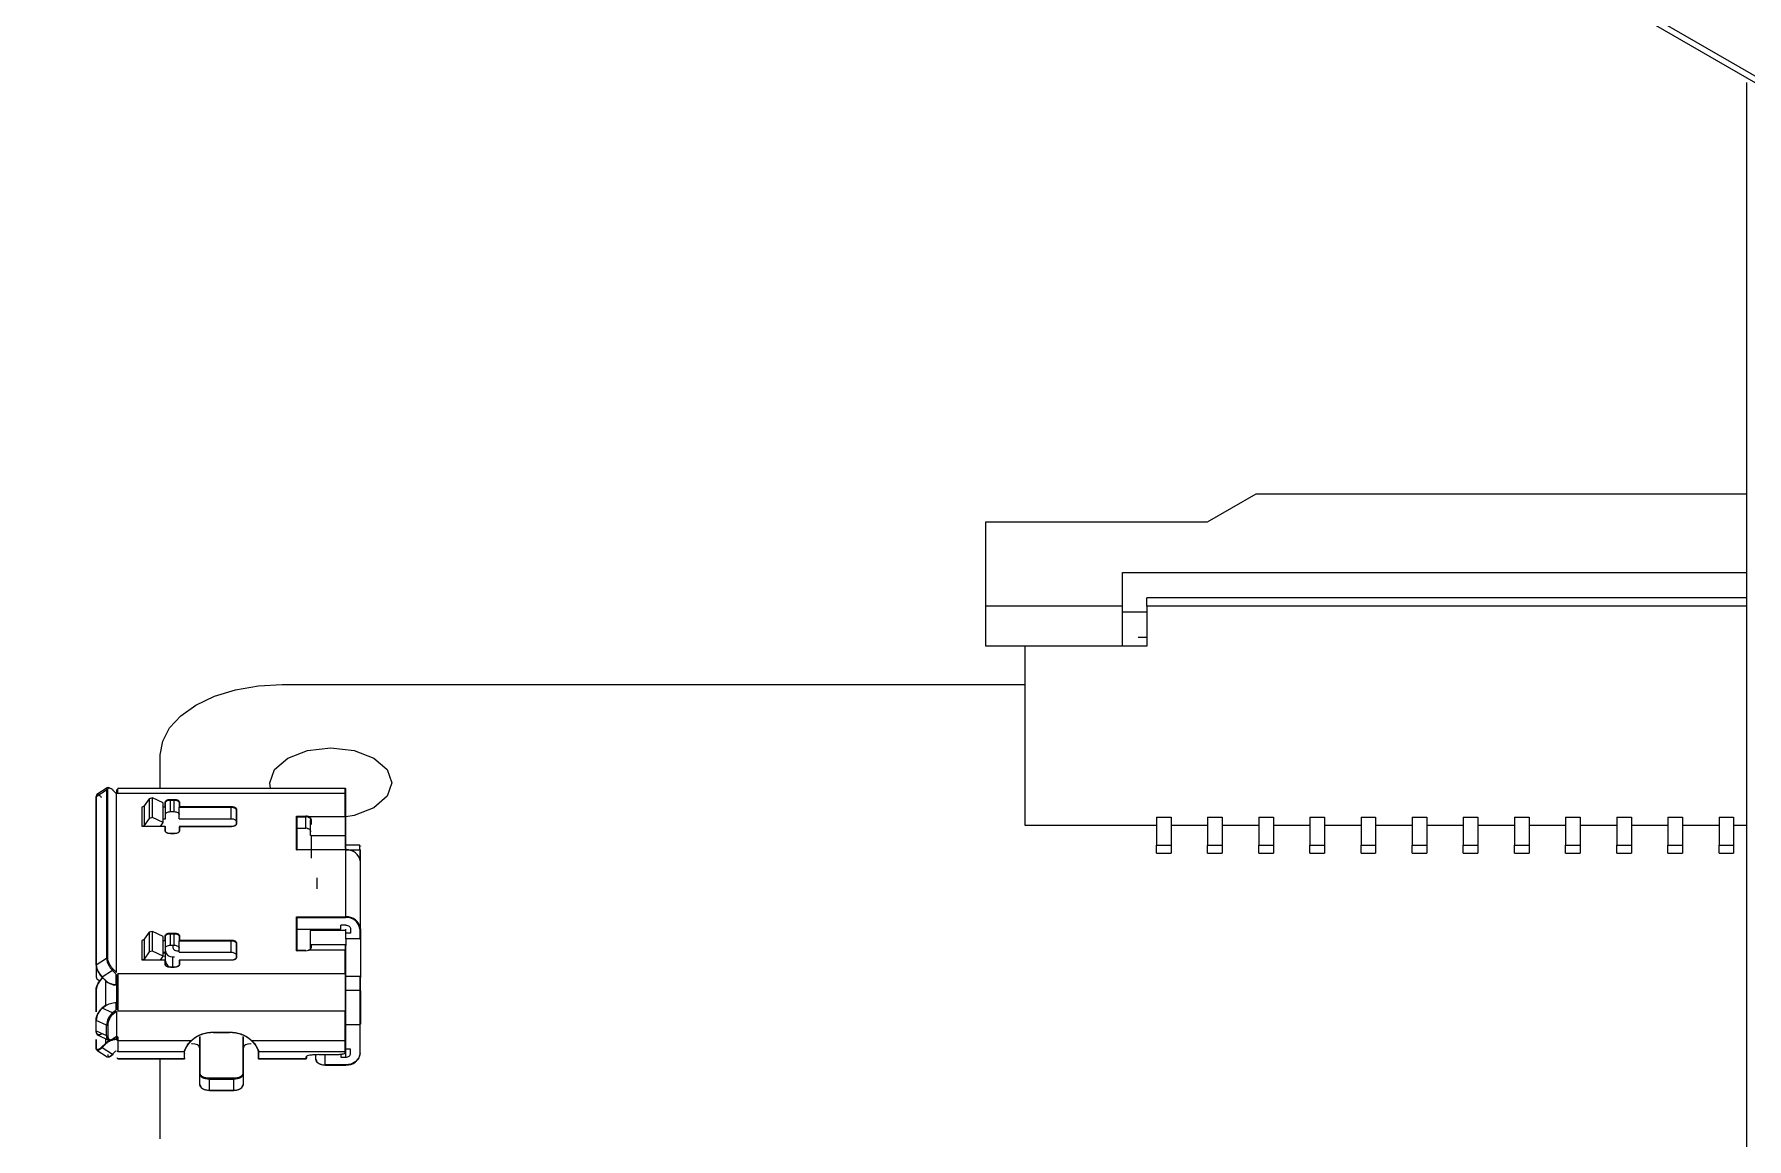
# Model space of a CAD drawing. Header units: millimetres. Extents: x -489 to 1607, y 116 to 1738.
# Drawn here: x 1391.82 to 1426.97, y 1516.25 to 1538.92 of the extents above; entities that cross this region are included whole.
import ezdxf

# ---------------------------------------------------------------- set-up
doc = ezdxf.new("R2010")
doc.units = ezdxf.units.MM

msp = doc.modelspace()

# ---------------------------------------------------------------- linework, layer by layer
at = {"color": 8, "linetype": 'Continuous', "lineweight": 15}
for p, q in [((1300.327, 1611.274), (1440.948, 1530.095)), ((1398.501, 1522.184), (1398.501, 1521.998)), ((1394.661, 1519.772), (1394.661, 1519.984)), ((1393.205, 1519.55), (1393.215, 1519.56)), ((1393.276, 1519.498), (1393.276, 1518.982)), ((1393.087, 1518.854), (1393.087, 1519.319)), ((1393.087, 1518.124), (1393.087, 1518.292)), ((1393.276, 1518.308), (1393.276, 1518.208)), ((1397.791, 1517.769), (1397.791, 1517.978)), ((1398.211, 1517.924), (1398.211, 1518.028))]:
    msp.add_line(p, q, dxfattribs=at)
at = {"color": 7, "linetype": 'Continuous', "lineweight": 15}
for p, q in [((1300.347, 1611.127), (1441.031, 1529.912)), ((1426.971, 1537.932), (1426.971, 876.534)), ((1415.905, 1528.913), (1416.905, 1529.49)), ((1416.905, 1529.49), (1426.971, 1529.49)), ((1411.355, 1528.913), (1415.905, 1528.913)), ((1411.355, 1527.181), (1411.355, 1528.913)), ((1414.155, 1527.873), (1426.971, 1527.873)), ((1414.155, 1527.181), (1414.155, 1527.873)), ((1414.655, 1527.181), (1414.655, 1527.354)), ((1426.971, 1527.354), (1414.655, 1527.354)), ((1414.155, 1527.181), (1411.355, 1527.181)), ((1411.355, 1526.364), (1411.355, 1527.181)), ((1414.155, 1526.364), (1414.155, 1527.181)), ((1414.655, 1527.057), (1414.155, 1527.057)), ((1414.655, 1527.181), (1414.655, 1526.364)), ((1426.971, 1527.181), (1414.655, 1527.181)), ((1414.655, 1526.537), (1414.481, 1526.537)), ((1414.155, 1526.364), (1411.355, 1526.364)), ((1414.655, 1526.364), (1412.155, 1526.364)), ((1412.155, 1526.364), (1412.155, 1522.69)), ((1396.905, 1525.576), (1412.155, 1525.576)), ((1394.405, 1523.442), (1394.405, 1524.133)), ((1393.088, 1523.278), (1393.3, 1523.415)), ((1393.315, 1523.455), (1393.104, 1523.317)), ((1393.3, 1523.415), (1393.3, 1519.951)), ((1393.328, 1519.949), (1393.328, 1523.413)), ((1393.44, 1523.402), (1393.508, 1523.332)), ((1398.201, 1523.442), (1393.531, 1523.442)), ((1393.085, 1523.271), (1393.085, 1519.807)), ((1393.088, 1519.814), (1393.088, 1523.278)), ((1393.508, 1519.661), (1393.508, 1523.332)), ((1398.201, 1523.341), (1393.529, 1523.341)), ((1394.031, 1522.662), (1394.031, 1523.066)), ((1394.176, 1523.231), (1394.074, 1523.087)), ((1394.074, 1523.087), (1394.074, 1522.683)), ((1394.244, 1523.246), (1394.176, 1523.231)), ((1394.176, 1523.231), (1394.176, 1522.827)), ((1394.244, 1522.842), (1394.244, 1523.246)), ((1394.461, 1523.144), (1394.244, 1523.246)), ((1394.461, 1522.74), (1394.461, 1523.144)), ((1394.461, 1523.066), (1394.501, 1523.066)), ((1394.501, 1523.066), (1394.501, 1523.153)), ((1394.511, 1523.058), (1394.511, 1523.145)), ((1394.511, 1522.821), (1394.511, 1523.058)), ((1394.611, 1523.217), (1394.691, 1523.217)), ((1394.611, 1522.966), (1394.611, 1523.203)), ((1394.611, 1523.203), (1394.691, 1523.203)), ((1394.691, 1522.966), (1394.691, 1523.203)), ((1394.791, 1523.145), (1394.791, 1523.058)), ((1394.801, 1523.072), (1394.791, 1523.058)), ((1394.791, 1523.058), (1395.861, 1523.058)), ((1394.791, 1522.821), (1394.791, 1523.058)), ((1394.801, 1523.153), (1394.801, 1523.072)), ((1394.801, 1523.072), (1395.861, 1523.072)), ((1395.861, 1522.821), (1395.861, 1523.058)), ((1395.971, 1523.009), (1395.971, 1522.72)), ((1398.201, 1522.866), (1398.201, 1523.341)), ((1398.211, 1522.858), (1398.211, 1523.333)), ((1394.406, 1522.662), (1394.031, 1522.662)), ((1394.176, 1522.827), (1394.074, 1522.683)), ((1394.244, 1522.842), (1394.176, 1522.827)), ((1394.461, 1522.74), (1394.244, 1522.842)), ((1394.406, 1522.662), (1394.461, 1522.74)), ((1394.501, 1522.662), (1394.406, 1522.662)), ((1394.461, 1522.821), (1394.511, 1522.821)), ((1394.501, 1522.576), (1394.501, 1522.662)), ((1394.511, 1522.568), (1394.511, 1522.654)), ((1394.611, 1522.966), (1394.691, 1522.966)), ((1394.791, 1522.821), (1395.861, 1522.821)), ((1394.801, 1522.657), (1394.791, 1522.654)), ((1394.791, 1522.654), (1394.791, 1522.568)), ((1395.861, 1522.658), (1394.795, 1522.658)), ((1395.861, 1522.657), (1394.801, 1522.657)), ((1394.801, 1522.657), (1394.801, 1522.576)), ((1395.961, 1523.001), (1395.961, 1522.712)), ((1397.201, 1522.18), (1397.201, 1522.875)), ((1397.201, 1522.875), (1397.391, 1522.875)), ((1397.211, 1522.182), (1397.211, 1522.861)), ((1397.211, 1522.861), (1397.391, 1522.861)), ((1397.391, 1522.624), (1397.391, 1522.861)), ((1397.447, 1522.866), (1398.201, 1522.866)), ((1412.155, 1522.69), (1414.855, 1522.69)), ((1414.855, 1522.853), (1415.155, 1522.853)), ((1414.855, 1522.853), (1414.855, 1522.276)), ((1415.155, 1522.853), (1415.155, 1522.276)), ((1415.155, 1522.69), (1415.905, 1522.69)), ((1415.905, 1522.853), (1416.205, 1522.853)), ((1415.905, 1522.853), (1415.905, 1522.276)), ((1416.205, 1522.853), (1416.205, 1522.276)), ((1416.205, 1522.69), (1416.955, 1522.69)), ((1416.955, 1522.853), (1417.255, 1522.853)), ((1416.955, 1522.853), (1416.955, 1522.276)), ((1417.255, 1522.853), (1417.255, 1522.276)), ((1417.255, 1522.69), (1418.005, 1522.69)), ((1418.005, 1522.853), (1418.305, 1522.853)), ((1418.005, 1522.853), (1418.005, 1522.276)), ((1418.305, 1522.853), (1418.305, 1522.276)), ((1418.305, 1522.69), (1419.055, 1522.69)), ((1419.055, 1522.853), (1419.355, 1522.853)), ((1419.055, 1522.853), (1419.055, 1522.276)), ((1419.355, 1522.853), (1419.355, 1522.276)), ((1419.355, 1522.69), (1420.105, 1522.69)), ((1420.105, 1522.853), (1420.405, 1522.853)), ((1420.105, 1522.853), (1420.105, 1522.276)), ((1420.405, 1522.853), (1420.405, 1522.276)), ((1420.405, 1522.69), (1421.155, 1522.69)), ((1421.155, 1522.853), (1421.455, 1522.853)), ((1421.155, 1522.853), (1421.155, 1522.276)), ((1421.455, 1522.853), (1421.455, 1522.276)), ((1421.455, 1522.69), (1422.205, 1522.69)), ((1422.205, 1522.853), (1422.505, 1522.853)), ((1422.205, 1522.853), (1422.205, 1522.276)), ((1422.505, 1522.853), (1422.505, 1522.276)), ((1422.505, 1522.69), (1423.255, 1522.69)), ((1423.255, 1522.853), (1423.555, 1522.853)), ((1423.255, 1522.853), (1423.255, 1522.276)), ((1423.555, 1522.853), (1423.555, 1522.276)), ((1423.555, 1522.69), (1424.305, 1522.69)), ((1424.305, 1522.853), (1424.605, 1522.853)), ((1424.305, 1522.853), (1424.305, 1522.276)), ((1424.605, 1522.853), (1424.605, 1522.276)), ((1424.605, 1522.69), (1425.355, 1522.69)), ((1425.355, 1522.853), (1425.655, 1522.853)), ((1425.355, 1522.853), (1425.355, 1522.276)), ((1425.655, 1522.853), (1425.655, 1522.276)), ((1425.655, 1522.69), (1426.405, 1522.69)), ((1426.405, 1522.853), (1426.705, 1522.853)), ((1426.405, 1522.853), (1426.405, 1522.276)), ((1426.705, 1522.853), (1426.705, 1522.276)), ((1426.705, 1522.69), (1426.971, 1522.69)), ((1394.691, 1522.514), (1394.611, 1522.514)), ((1394.691, 1522.512), (1394.611, 1522.512)), ((1397.211, 1522.624), (1397.391, 1522.624)), ((1397.501, 1522.478), (1398.201, 1522.478)), ((1397.501, 1522.478), (1397.501, 1522.009)), ((1398.201, 1522.478), (1398.201, 1522.206)), ((1398.211, 1522.204), (1398.211, 1522.476)), ((1398.211, 1522.182), (1397.199, 1522.182)), ((1398.211, 1522.18), (1397.201, 1522.18)), ((1398.211, 1522.204), (1398.21, 1522.182)), ((1398.501, 1522.278), (1398.211, 1522.278)), ((1398.211, 1522.182), (1398.211, 1522.204)), ((1398.211, 1522.184), (1398.501, 1522.184)), ((1398.211, 1520.806), (1398.211, 1522.18)), ((1398.511, 1522.261), (1398.511, 1522.255)), ((1398.511, 1521.935), (1398.511, 1522.175)), ((1414.855, 1522.276), (1415.155, 1522.276)), ((1414.855, 1522.112), (1414.855, 1522.276)), ((1414.855, 1522.112), (1415.155, 1522.112)), ((1415.155, 1522.276), (1415.155, 1522.112)), ((1415.905, 1522.276), (1416.205, 1522.276)), ((1415.905, 1522.112), (1415.905, 1522.276)), ((1415.905, 1522.112), (1416.205, 1522.112)), ((1416.205, 1522.276), (1416.205, 1522.112)), ((1416.955, 1522.276), (1417.255, 1522.276)), ((1416.955, 1522.112), (1416.955, 1522.276)), ((1416.955, 1522.112), (1417.255, 1522.112)), ((1417.255, 1522.276), (1417.255, 1522.112)), ((1418.005, 1522.112), (1418.005, 1522.276)), ((1418.005, 1522.276), (1418.305, 1522.276)), ((1418.005, 1522.112), (1418.305, 1522.112)), ((1418.305, 1522.276), (1418.305, 1522.112)), ((1419.055, 1522.276), (1419.355, 1522.276)), ((1419.055, 1522.112), (1419.055, 1522.276)), ((1419.055, 1522.112), (1419.355, 1522.112)), ((1419.355, 1522.276), (1419.355, 1522.112)), ((1420.105, 1522.276), (1420.405, 1522.276)), ((1420.105, 1522.112), (1420.105, 1522.276)), ((1420.105, 1522.112), (1420.405, 1522.112)), ((1420.405, 1522.276), (1420.405, 1522.112)), ((1421.155, 1522.276), (1421.455, 1522.276)), ((1421.155, 1522.112), (1421.155, 1522.276)), ((1421.155, 1522.112), (1421.455, 1522.112)), ((1421.455, 1522.276), (1421.455, 1522.112)), ((1422.205, 1522.276), (1422.505, 1522.276)), ((1422.205, 1522.112), (1422.205, 1522.276)), ((1422.205, 1522.112), (1422.505, 1522.112)), ((1422.505, 1522.276), (1422.505, 1522.112)), ((1423.255, 1522.112), (1423.255, 1522.276)), ((1423.255, 1522.276), (1423.555, 1522.276)), ((1423.255, 1522.112), (1423.555, 1522.112)), ((1423.555, 1522.276), (1423.555, 1522.112)), ((1424.305, 1522.112), (1424.305, 1522.276)), ((1424.305, 1522.276), (1424.605, 1522.276)), ((1424.305, 1522.112), (1424.605, 1522.112)), ((1424.605, 1522.276), (1424.605, 1522.112)), ((1425.355, 1522.276), (1425.655, 1522.276)), ((1425.355, 1522.112), (1425.355, 1522.276)), ((1425.355, 1522.112), (1425.655, 1522.112)), ((1425.655, 1522.276), (1425.655, 1522.112)), ((1426.405, 1522.112), (1426.405, 1522.276)), ((1426.405, 1522.276), (1426.705, 1522.276)), ((1426.405, 1522.112), (1426.705, 1522.112)), ((1426.705, 1522.276), (1426.705, 1522.112)), ((1397.621, 1521.609), (1397.621, 1521.378)), ((1398.511, 1520.561), (1398.511, 1521.935)), ((1397.201, 1520.112), (1397.201, 1520.806)), ((1397.201, 1520.806), (1398.211, 1520.806)), ((1397.211, 1520.113), (1397.211, 1520.792)), ((1397.211, 1520.792), (1398.211, 1520.792)), ((1397.211, 1520.556), (1398.111, 1520.556)), ((1398.111, 1520.556), (1398.111, 1520.637)), ((1398.211, 1520.637), (1398.111, 1520.637)), ((1398.211, 1520.527), (1398.211, 1520.556)), ((1398.311, 1520.556), (1398.311, 1520.474)), ((1398.501, 1520.556), (1398.501, 1520.352)), ((1398.511, 1520.561), (1398.511, 1520.361)), ((1394.031, 1519.92), (1394.031, 1520.324)), ((1394.176, 1520.489), (1394.074, 1520.345)), ((1394.074, 1520.345), (1394.074, 1519.941)), ((1394.244, 1520.504), (1394.176, 1520.489)), ((1394.176, 1520.489), (1394.176, 1520.085)), ((1394.244, 1520.1), (1394.244, 1520.504)), ((1394.461, 1520.402), (1394.244, 1520.504)), ((1394.461, 1519.998), (1394.461, 1520.402)), ((1394.461, 1520.324), (1394.501, 1520.324)), ((1394.501, 1520.324), (1394.501, 1520.411)), ((1394.511, 1520.316), (1394.511, 1520.403)), ((1394.511, 1520.079), (1394.511, 1520.316)), ((1394.611, 1520.474), (1394.691, 1520.474)), ((1394.611, 1520.224), (1394.611, 1520.461)), ((1394.611, 1520.461), (1394.691, 1520.461)), ((1394.611, 1520.224), (1394.691, 1520.224)), ((1394.661, 1520.224), (1394.661, 1520.188)), ((1394.691, 1520.224), (1394.691, 1520.461)), ((1394.791, 1520.403), (1394.791, 1520.316)), ((1394.801, 1520.33), (1394.791, 1520.316)), ((1394.791, 1520.316), (1395.861, 1520.316)), ((1394.791, 1520.079), (1394.791, 1520.316)), ((1394.801, 1520.411), (1394.801, 1520.33)), ((1394.801, 1520.33), (1395.861, 1520.33)), ((1395.861, 1520.079), (1395.861, 1520.316)), ((1395.961, 1520.258), (1395.961, 1519.97)), ((1395.971, 1520.267), (1395.971, 1519.978)), ((1398.211, 1520.527), (1397.481, 1520.527)), ((1397.481, 1520.527), (1397.481, 1520.14)), ((1398.201, 1520.231), (1397.501, 1520.231)), ((1398.211, 1520.352), (1398.211, 1520.527)), ((1398.311, 1520.474), (1398.211, 1520.474)), ((1398.211, 1520.352), (1398.211, 1520.221)), ((1398.501, 1520.352), (1398.211, 1520.352)), ((1398.511, 1520.361), (1398.511, 1519.564)), ((1393.3, 1519.951), (1393.088, 1519.814)), ((1394.406, 1519.92), (1394.031, 1519.92)), ((1394.176, 1520.085), (1394.074, 1519.941)), ((1394.244, 1520.1), (1394.176, 1520.085)), ((1394.461, 1519.998), (1394.244, 1520.1)), ((1394.406, 1519.92), (1394.461, 1519.998)), ((1394.501, 1519.92), (1394.406, 1519.92)), ((1394.511, 1519.998), (1394.456, 1519.991)), ((1394.461, 1520.079), (1394.511, 1520.079)), ((1394.461, 1520.066), (1394.511, 1520.066)), ((1394.501, 1519.834), (1394.501, 1519.92)), ((1394.511, 1520.066), (1394.511, 1520.079)), ((1394.511, 1519.998), (1394.511, 1520.079)), ((1394.511, 1519.825), (1394.511, 1519.912)), ((1394.661, 1519.984), (1394.698, 1519.984)), ((1394.761, 1520.107), (1394.791, 1520.107)), ((1394.791, 1520.079), (1395.861, 1520.079)), ((1394.801, 1519.915), (1394.791, 1519.912)), ((1394.791, 1519.912), (1394.791, 1519.825)), ((1395.861, 1519.916), (1394.795, 1519.916)), ((1395.861, 1519.915), (1394.801, 1519.915)), ((1394.801, 1519.915), (1394.801, 1519.834)), ((1397.391, 1520.113), (1397.199, 1520.113)), ((1397.391, 1520.112), (1397.201, 1520.112)), ((1398.201, 1520.121), (1397.447, 1520.121)), ((1398.201, 1519.646), (1398.201, 1520.121)), ((1398.211, 1519.638), (1398.211, 1520.112)), ((1393.085, 1519.806), (1393.085, 1519.58)), ((1393.104, 1519.533), (1393.166, 1519.493)), ((1393.205, 1519.571), (1393.276, 1519.499)), ((1393.206, 1519.57), (1393.277, 1519.497)), ((1393.215, 1519.561), (1393.206, 1519.552)), ((1393.424, 1519.708), (1393.213, 1519.571)), ((1393.284, 1519.498), (1393.213, 1519.571)), ((1393.492, 1519.639), (1393.424, 1519.708)), ((1393.508, 1519.661), (1393.44, 1519.73)), ((1393.501, 1519.409), (1393.501, 1519.633)), ((1393.529, 1519.646), (1398.201, 1519.646)), ((1394.691, 1519.772), (1394.611, 1519.772)), ((1394.691, 1519.77), (1394.611, 1519.77)), ((1398.501, 1519.585), (1398.211, 1519.585)), ((1398.501, 1519.585), (1398.501, 1519.296)), ((1398.511, 1519.288), (1398.511, 1519.564)), ((1393.085, 1519.314), (1393.085, 1518.854)), ((1398.501, 1519.296), (1398.211, 1519.296)), ((1393.278, 1518.984), (1393.207, 1518.933)), ((1393.213, 1518.933), (1393.284, 1518.984)), ((1393.424, 1518.835), (1393.213, 1518.933)), ((1393.492, 1518.884), (1393.424, 1518.835)), ((1393.508, 1518.861), (1393.44, 1518.812)), ((1393.501, 1518.889), (1393.501, 1519.047)), ((1393.503, 1519.044), (1393.511, 1519.044)), ((1393.508, 1518.861), (1393.508, 1518.355)), ((1393.529, 1518.879), (1398.201, 1518.879)), ((1398.201, 1518.27), (1398.201, 1518.879)), ((1398.211, 1518.276), (1398.211, 1518.885)), ((1393.3, 1518.582), (1393.088, 1518.679)), ((1393.088, 1518.467), (1393.088, 1518.679)), ((1393.088, 1518.467), (1393.3, 1518.37)), ((1393.3, 1518.37), (1393.3, 1518.582)), ((1393.328, 1518.584), (1393.328, 1518.371)), ((1393.511, 1518.344), (1393.511, 1518.5)), ((1395.496, 1518.438), (1395.825, 1518.438)), ((1398.211, 1518.599), (1398.501, 1518.599)), ((1398.501, 1518.599), (1398.501, 1518.006)), ((1393.085, 1518.292), (1393.085, 1518.119)), ((1393.13, 1518.375), (1393.341, 1518.278)), ((1393.276, 1518.208), (1393.205, 1518.136)), ((1393.284, 1518.197), (1393.213, 1518.125)), ((1393.213, 1518.125), (1393.424, 1517.987)), ((1393.44, 1518.306), (1393.508, 1518.355)), ((1393.511, 1518.281), (1393.511, 1518.344)), ((1393.531, 1518.332), (1393.531, 1518.27)), ((1393.531, 1518.27), (1395.045, 1518.27)), ((1395.211, 1518.344), (1395.211, 1517.594)), ((1395.221, 1517.602), (1395.221, 1518.352)), ((1395.496, 1518.434), (1395.825, 1518.434)), ((1396.101, 1518.352), (1396.101, 1517.602)), ((1396.111, 1517.594), (1396.111, 1518.344)), ((1396.276, 1518.27), (1398.201, 1518.27)), ((1398.211, 1518.055), (1398.211, 1518.276)), ((1398.311, 1518.088), (1398.211, 1518.088)), ((1398.311, 1518.006), (1398.311, 1518.088)), ((1393.104, 1518.073), (1393.315, 1517.935)), ((1393.424, 1517.987), (1393.492, 1518.057)), ((1393.531, 1518.045), (1394.901, 1518.045)), ((1393.531, 1517.901), (1394.901, 1517.901)), ((1393.531, 1517.893), (1394.901, 1517.893)), ((1394.405, 1516.252), (1394.405, 1517.893)), ((1394.901, 1517.901), (1394.901, 1518.044)), ((1396.411, 1518.054), (1396.411, 1518.082)), ((1396.411, 1518.054), (1396.411, 1517.911)), ((1396.421, 1518.045), (1398.201, 1518.045)), ((1396.421, 1518.044), (1396.421, 1517.901)), ((1396.421, 1517.901), (1397.401, 1517.901)), ((1396.421, 1517.893), (1397.401, 1517.893)), ((1397.401, 1517.901), (1397.401, 1517.934)), ((1397.411, 1517.911), (1397.411, 1517.943)), ((1397.591, 1517.976), (1397.591, 1517.885)), ((1397.661, 1517.978), (1397.961, 1517.978)), ((1397.661, 1517.978), (1397.961, 1517.978)), ((1397.661, 1517.978), (1397.661, 1517.978)), ((1398.211, 1517.769), (1397.791, 1517.769)), ((1397.791, 1517.765), (1398.211, 1517.765)), ((1397.961, 1517.978), (1397.961, 1517.978)), ((1398.111, 1517.988), (1398.111, 1517.924)), ((1398.111, 1517.924), (1398.211, 1517.924)), ((1398.201, 1518.019), (1398.201, 1518.045)), ((1398.211, 1518.028), (1398.211, 1518.055)), ((1395.211, 1517.594), (1395.211, 1517.365)), ((1395.911, 1517.492), (1395.411, 1517.492)), ((1395.411, 1517.478), (1395.911, 1517.478)), ((1395.411, 1517.25), (1395.411, 1517.478)), ((1395.911, 1517.25), (1395.911, 1517.478)), ((1396.111, 1517.365), (1396.111, 1517.594)), ((1395.411, 1517.25), (1395.911, 1517.25)), ((1395.411, 1517.245), (1395.911, 1517.245))]:
    msp.add_line(p, q, dxfattribs=at)
at = {"color": 7, "linetype": 'Continuous', "lineweight": 15, "flags": 128}
for points in [[(1394.405, 1524.133), (1394.453, 1524.415), (1394.595, 1524.685), (1394.826, 1524.935), (1395.137, 1525.153), (1395.516, 1525.333), (1395.948, 1525.466), (1396.417, 1525.548), (1396.905, 1525.576)], [(1396.67, 1523.442), (1396.655, 1523.556), (1396.75, 1523.832), (1397.021, 1524.066), (1397.426, 1524.222), (1397.905, 1524.277), (1398.383, 1524.222), (1398.789, 1524.066), (1399.06, 1523.832), (1399.155, 1523.556), (1399.06, 1523.28), (1398.789, 1523.045), (1398.383, 1522.889), (1398.211, 1522.856)], [(1398.211, 1523.333), (1398.211, 1523.385), (1398.211, 1523.418), (1398.211, 1523.431), (1398.211, 1523.432)], [(1394.501, 1523.153), (1394.503, 1523.165), (1394.509, 1523.177), (1394.519, 1523.188), (1394.533, 1523.198), (1394.55, 1523.206), (1394.569, 1523.212), (1394.589, 1523.215), (1394.611, 1523.217)], [(1394.511, 1523.145), (1394.513, 1523.156), (1394.518, 1523.167), (1394.528, 1523.177), (1394.54, 1523.186), (1394.555, 1523.193), (1394.572, 1523.198), (1394.591, 1523.202), (1394.611, 1523.203)], [(1394.691, 1523.217), (1394.712, 1523.215), (1394.733, 1523.212), (1394.752, 1523.206), (1394.768, 1523.198), (1394.782, 1523.188), (1394.792, 1523.177), (1394.799, 1523.165), (1394.801, 1523.153)], [(1394.691, 1523.203), (1394.71, 1523.202), (1394.729, 1523.198), (1394.746, 1523.193), (1394.761, 1523.186), (1394.774, 1523.177), (1394.783, 1523.167), (1394.789, 1523.156), (1394.791, 1523.145)], [(1395.861, 1523.072), (1395.882, 1523.071), (1395.903, 1523.067), (1395.922, 1523.062), (1395.938, 1523.054), (1395.952, 1523.044), (1395.962, 1523.033), (1395.969, 1523.021), (1395.971, 1523.009)], [(1395.861, 1523.058), (1395.88, 1523.057), (1395.899, 1523.054), (1395.916, 1523.049), (1395.931, 1523.041), (1395.944, 1523.033), (1395.953, 1523.023), (1395.959, 1523.012), (1395.961, 1523.001)], [(1394.511, 1522.908), (1394.513, 1522.919), (1394.518, 1522.93), (1394.528, 1522.94), (1394.54, 1522.949), (1394.555, 1522.956), (1394.572, 1522.961), (1394.591, 1522.965), (1394.611, 1522.966)], [(1394.691, 1522.966), (1394.71, 1522.965), (1394.729, 1522.961), (1394.746, 1522.956), (1394.761, 1522.949), (1394.774, 1522.94), (1394.783, 1522.93), (1394.789, 1522.919), (1394.791, 1522.908)], [(1395.861, 1522.821), (1395.88, 1522.82), (1395.899, 1522.817), (1395.916, 1522.812), (1395.931, 1522.805), (1395.944, 1522.796), (1395.953, 1522.786), (1395.959, 1522.775), (1395.961, 1522.764)], [(1395.971, 1522.72), (1395.969, 1522.708), (1395.962, 1522.696), (1395.952, 1522.685), (1395.938, 1522.675), (1395.922, 1522.667), (1395.903, 1522.661), (1395.882, 1522.658), (1395.861, 1522.657)], [(1398.201, 1522.866), (1398.201, 1522.83), (1398.201, 1522.789), (1398.201, 1522.744), (1398.201, 1522.696), (1398.201, 1522.645), (1398.201, 1522.591), (1398.201, 1522.535), (1398.201, 1522.478)], [(1398.211, 1522.476), (1398.211, 1522.533), (1398.211, 1522.588), (1398.211, 1522.64), (1398.211, 1522.691), (1398.211, 1522.738), (1398.211, 1522.782), (1398.211, 1522.822), (1398.211, 1522.858)], [(1394.611, 1522.512), (1394.589, 1522.514), (1394.569, 1522.517), (1394.55, 1522.523), (1394.533, 1522.531), (1394.519, 1522.541), (1394.509, 1522.551), (1394.503, 1522.563), (1394.501, 1522.576)], [(1394.801, 1522.576), (1394.799, 1522.563), (1394.792, 1522.551), (1394.782, 1522.541), (1394.768, 1522.531), (1394.752, 1522.523), (1394.733, 1522.517), (1394.712, 1522.514), (1394.691, 1522.512)], [(1398.501, 1520.556), (1398.503, 1520.556), (1398.504, 1520.556), (1398.506, 1520.557), (1398.508, 1520.557), (1398.509, 1520.558), (1398.51, 1520.559), (1398.51, 1520.56), (1398.511, 1520.561)], [(1394.501, 1520.411), (1394.503, 1520.423), (1394.509, 1520.435), (1394.519, 1520.446), (1394.533, 1520.456), (1394.55, 1520.464), (1394.569, 1520.47), (1394.589, 1520.473), (1394.611, 1520.474)], [(1394.511, 1520.403), (1394.513, 1520.414), (1394.518, 1520.425), (1394.528, 1520.435), (1394.54, 1520.444), (1394.555, 1520.451), (1394.572, 1520.456), (1394.591, 1520.459), (1394.611, 1520.461)], [(1394.511, 1520.166), (1394.513, 1520.177), (1394.518, 1520.188), (1394.528, 1520.198), (1394.54, 1520.207), (1394.555, 1520.214), (1394.572, 1520.219), (1394.591, 1520.223), (1394.611, 1520.224)], [(1394.691, 1520.474), (1394.712, 1520.473), (1394.733, 1520.47), (1394.752, 1520.464), (1394.768, 1520.456), (1394.782, 1520.446), (1394.792, 1520.435), (1394.799, 1520.423), (1394.801, 1520.411)], [(1394.691, 1520.461), (1394.71, 1520.459), (1394.729, 1520.456), (1394.746, 1520.451), (1394.761, 1520.444), (1394.774, 1520.435), (1394.783, 1520.425), (1394.789, 1520.414), (1394.791, 1520.403)], [(1394.691, 1520.224), (1394.71, 1520.223), (1394.729, 1520.219), (1394.746, 1520.214), (1394.761, 1520.207), (1394.774, 1520.198), (1394.783, 1520.188), (1394.789, 1520.177), (1394.791, 1520.166)], [(1395.861, 1520.33), (1395.882, 1520.329), (1395.903, 1520.325), (1395.922, 1520.319), (1395.938, 1520.312), (1395.952, 1520.302), (1395.962, 1520.291), (1395.969, 1520.279), (1395.971, 1520.267)], [(1395.861, 1520.316), (1395.88, 1520.315), (1395.899, 1520.312), (1395.916, 1520.306), (1395.931, 1520.299), (1395.944, 1520.291), (1395.953, 1520.281), (1395.959, 1520.27), (1395.961, 1520.258)], [(1398.211, 1520.112), (1398.211, 1520.143), (1398.211, 1520.17), (1398.211, 1520.191), (1398.211, 1520.206), (1398.211, 1520.216), (1398.211, 1520.22), (1398.211, 1520.221)], [(1395.861, 1520.079), (1395.88, 1520.078), (1395.899, 1520.075), (1395.916, 1520.07), (1395.931, 1520.062), (1395.944, 1520.054), (1395.953, 1520.044), (1395.959, 1520.033), (1395.961, 1520.022)], [(1395.971, 1519.978), (1395.969, 1519.966), (1395.962, 1519.954), (1395.952, 1519.943), (1395.938, 1519.933), (1395.922, 1519.925), (1395.903, 1519.919), (1395.882, 1519.916), (1395.861, 1519.915)], [(1397.442, 1520.119), (1397.443, 1520.12), (1397.443, 1520.121), (1397.444, 1520.122), (1397.444, 1520.122), (1397.445, 1520.122), (1397.446, 1520.121), (1397.447, 1520.121)], [(1393.531, 1519.64), (1393.531, 1519.57), (1393.531, 1519.486), (1393.531, 1519.392), (1393.531, 1519.29), (1393.531, 1519.185), (1393.531, 1519.081), (1393.531, 1518.98), (1393.531, 1518.888)], [(1394.611, 1519.77), (1394.589, 1519.771), (1394.569, 1519.775), (1394.55, 1519.781), (1394.533, 1519.789), (1394.519, 1519.798), (1394.509, 1519.809), (1394.503, 1519.821), (1394.501, 1519.834)], [(1394.801, 1519.834), (1394.799, 1519.821), (1394.792, 1519.809), (1394.782, 1519.798), (1394.768, 1519.789), (1394.752, 1519.781), (1394.733, 1519.775), (1394.712, 1519.771), (1394.691, 1519.77)], [(1398.201, 1519.646), (1398.201, 1519.575), (1398.201, 1519.49), (1398.201, 1519.394), (1398.201, 1519.29), (1398.201, 1519.182), (1398.201, 1519.075), (1398.201, 1518.973), (1398.201, 1518.879)], [(1398.211, 1518.885), (1398.211, 1518.977), (1398.211, 1519.078), (1398.211, 1519.183), (1398.211, 1519.288), (1398.211, 1519.39), (1398.211, 1519.485), (1398.211, 1519.569), (1398.211, 1519.638)], [(1398.501, 1519.296), (1398.501, 1519.232), (1398.501, 1519.155), (1398.501, 1519.067), (1398.501, 1518.973), (1398.501, 1518.875), (1398.501, 1518.778), (1398.501, 1518.685), (1398.501, 1518.599)], [(1398.201, 1518.879), (1398.203, 1518.88), (1398.204, 1518.88), (1398.206, 1518.88), (1398.208, 1518.881), (1398.209, 1518.882), (1398.21, 1518.883), (1398.21, 1518.884), (1398.211, 1518.885)], [(1393.213, 1518.125), (1393.189, 1518.102), (1393.165, 1518.085), (1393.144, 1518.073), (1393.125, 1518.068), (1393.11, 1518.07), (1393.098, 1518.078), (1393.091, 1518.093), (1393.088, 1518.113)], [(1393.3, 1518.37), (1393.302, 1518.339), (1393.309, 1518.314), (1393.321, 1518.294), (1393.336, 1518.281), (1393.355, 1518.274), (1393.377, 1518.274), (1393.4, 1518.282), (1393.424, 1518.297)], [(1393.531, 1518.332), (1393.527, 1518.333), (1393.523, 1518.333), (1393.52, 1518.334), (1393.517, 1518.336), (1393.514, 1518.337), (1393.512, 1518.339), (1393.511, 1518.342), (1393.511, 1518.344)], [(1393.511, 1518.281), (1393.511, 1518.279), (1393.512, 1518.277), (1393.514, 1518.275), (1393.517, 1518.273), (1393.52, 1518.272), (1393.523, 1518.271), (1393.527, 1518.27), (1393.531, 1518.27)], [(1393.531, 1518.27), (1393.531, 1518.227), (1393.531, 1518.188), (1393.531, 1518.153), (1393.531, 1518.122), (1393.531, 1518.096), (1393.531, 1518.074), (1393.531, 1518.057), (1393.531, 1518.045)], [(1395.045, 1518.27), (1395.047, 1518.269), (1395.048, 1518.268), (1395.049, 1518.268), (1395.051, 1518.268), (1395.052, 1518.268), (1395.052, 1518.269), (1395.053, 1518.269), (1395.053, 1518.27)], [(1395.211, 1518.115), (1395.199, 1518.149), (1395.167, 1518.177), (1395.118, 1518.195), (1395.061, 1518.202), (1395.048, 1518.202)], [(1396.269, 1518.202), (1396.261, 1518.202), (1396.203, 1518.195), (1396.155, 1518.177), (1396.122, 1518.149), (1396.111, 1518.115)], [(1396.269, 1518.27), (1396.269, 1518.269), (1396.269, 1518.269), (1396.27, 1518.268), (1396.271, 1518.268), (1396.272, 1518.268), (1396.273, 1518.268), (1396.275, 1518.269), (1396.276, 1518.27)], [(1398.201, 1518.27), (1398.203, 1518.27), (1398.204, 1518.27), (1398.206, 1518.271), (1398.208, 1518.272), (1398.209, 1518.273), (1398.21, 1518.273), (1398.21, 1518.275), (1398.211, 1518.276)], [(1398.201, 1518.045), (1398.201, 1518.057), (1398.201, 1518.074), (1398.201, 1518.096), (1398.201, 1518.122), (1398.201, 1518.153), (1398.201, 1518.188), (1398.201, 1518.227), (1398.201, 1518.27)], [(1393.315, 1517.935), (1393.321, 1517.933), (1393.336, 1517.931), (1393.355, 1517.936), (1393.377, 1517.947), (1393.4, 1517.965), (1393.424, 1517.987)], [(1393.424, 1517.987), (1393.427, 1517.986), (1393.43, 1517.984), (1393.433, 1517.984), (1393.435, 1517.984), (1393.437, 1517.984), (1393.439, 1517.985), (1393.44, 1517.987), (1393.44, 1517.989)], [(1394.901, 1517.901), (1394.901, 1517.894), (1394.901, 1517.893)], [(1397.591, 1517.885), (1397.595, 1517.862), (1397.606, 1517.84), (1397.624, 1517.82), (1397.649, 1517.803), (1397.68, 1517.789), (1397.714, 1517.778), (1397.752, 1517.771), (1397.791, 1517.769)], [(1395.211, 1517.594), (1395.215, 1517.571), (1395.226, 1517.549), (1395.244, 1517.53), (1395.269, 1517.512), (1395.3, 1517.498), (1395.334, 1517.487), (1395.372, 1517.48), (1395.411, 1517.478)], [(1395.911, 1517.478), (1395.95, 1517.48), (1395.987, 1517.487), (1396.022, 1517.498), (1396.052, 1517.512), (1396.077, 1517.53), (1396.095, 1517.549), (1396.107, 1517.571), (1396.111, 1517.594)], [(1395.211, 1517.365), (1395.215, 1517.343), (1395.226, 1517.321), (1395.244, 1517.301), (1395.269, 1517.283), (1395.3, 1517.269), (1395.334, 1517.258), (1395.372, 1517.252), (1395.411, 1517.25)], [(1395.911, 1517.25), (1395.95, 1517.252), (1395.987, 1517.258), (1396.022, 1517.269), (1396.052, 1517.283), (1396.077, 1517.301), (1396.095, 1517.321), (1396.107, 1517.343), (1396.111, 1517.365)]]:
    msp.add_lwpolyline(points, dxfattribs=at)
at = {"color": 8, "linetype": 'Continuous', "lineweight": 15, "flags": 128}
for points in [[(1395.861, 1522.657), (1395.861, 1522.658), (1395.861, 1522.658), (1395.861, 1522.658), (1395.861, 1522.658)], [(1397.501, 1522.804), (1397.501, 1522.77), (1397.501, 1522.734), (1397.501, 1522.699)], [(1394.691, 1522.512), (1394.691, 1522.513), (1394.691, 1522.514), (1394.691, 1522.514), (1394.691, 1522.514)], [(1398.211, 1522.18), (1398.211, 1522.181), (1398.211, 1522.182), (1398.211, 1522.182), (1398.211, 1522.182)], [(1398.201, 1520.231), (1398.201, 1520.23), (1398.201, 1520.226), (1398.201, 1520.216), (1398.201, 1520.2), (1398.201, 1520.179), (1398.201, 1520.152), (1398.201, 1520.121)], [(1397.391, 1520.112), (1397.391, 1520.112), (1397.391, 1520.113), (1397.391, 1520.113), (1397.391, 1520.113), (1397.391, 1520.113), (1397.391, 1520.112), (1397.391, 1520.112)], [(1393.206, 1519.57), (1393.207, 1519.569), (1393.208, 1519.569), (1393.209, 1519.569), (1393.21, 1519.569), (1393.212, 1519.57), (1393.213, 1519.571)], [(1393.284, 1519.498), (1393.282, 1519.497), (1393.281, 1519.497), (1393.28, 1519.496), (1393.278, 1519.496), (1393.277, 1519.497), (1393.277, 1519.497)], [(1393.439, 1518.3), (1393.44, 1518.303), (1393.44, 1518.306)], [(1396.421, 1517.893), (1396.421, 1517.894), (1396.421, 1517.901)], [(1398.211, 1517.769), (1398.211, 1517.768), (1398.211, 1517.766), (1398.211, 1517.766), (1398.211, 1517.765), (1398.211, 1517.765)]]:
    msp.add_lwpolyline(points, dxfattribs=at)
at = {"color": 8, "linetype": 'Continuous', "lineweight": 15}
for centre, radius, start, end in [((1393.343, 1523.421), 0.0438, 129.3664, 187.9829), ((1347.938, 1523.394), 50.263, 359.9395, 0.0545), ((1393.092, 1523.271), 0.00762, 120.4314, 178.5825), ((1394.633, 1522.513), 0.0226, 177.6898, 182.3102), ((1344.894, 1522.237), 53.607, 359.9434, 0.0438), ((1441.524, 1520.204), 44.024, 179.9652, 180.0447), ((1341.751, 1519.955), 52.76, 359.9531, 0.0469), ((1395.845, 1519.916), 0.0159, 356.2308, 2.7683), ((1393.092, 1519.807), 0.00768, 120.4974, 178.1398), ((1394.678, 1519.771), 0.0125, 355.8169, 4.1831), ((1393.092, 1519.314), 0.00727, 134.3718, 179.2777), ((1393.21, 1518.928), 0.00538, 57.746, 123.6905), ((1393.281, 1518.979), 0.00561, 59.2294, 122.2652), ((1395.488, 1518.436), 0.00844, 345.716, 14.4283), ((1395.817, 1518.436), 0.00844, 345.716, 14.4283), ((1397.401, 1517.944), 0.00996, 269.7586, 351.3289), ((1397.812, 1517.767), 0.0215, 174.4273, 185.7153), ((1395.652, 1517.248), 0.241, 179.5685, 180.5741), ((1396.02, 1517.248), 0.11, 178.9654, 181.1773)]:
    msp.add_arc(centre, radius, start, end, dxfattribs=at)
at = {"color": 7, "linetype": 'Continuous', "lineweight": 15}
for centre, radius, start, end in [((1393.312, 1523.396), 0.0231, 47.0634, 122.4513), ((1393.334, 1523.406), 0.0523, 66.3506, 111.5034), ((1393.435, 1523.402), 0.00502, 357.1435, 98.0171), ((1361.922, 1523.398), 31.609, 359.9075, 0.0797), ((1398.201, 1523.432), 0.01, 0, 90), ((1393.132, 1523.284), 0.0436, 129.2659, 188.1478), ((1394.501, 1523.144), 0.00926, 6.4227, 95.0573), ((1394.501, 1523.057), 0.00926, 6.4227, 95.0573), ((1397.943, 1523.212), 3.333, 179.9232, 180.1633), ((1394.513, 1523.209), 0.178, 357.8194, 2.3103), ((1394.8, 1523.144), 0.00926, 85.1062, 173.4902), ((1398.571, 1523.064), 2.71, 179.831, 180.1258), ((1395.97, 1523), 0.00922, 84.8502, 173.7462), ((1398.201, 1523.331), 0.00926, 6.4227, 95.0573), ((1394.501, 1522.653), 0.00923, 6.3466, 95.0987), ((1395.97, 1522.711), 0.00926, 85.1133, 173.4832), ((1397.392, 1522.7), 0.175, 71.4605, 90.3234), ((1397.213, 1522.868), 0.178, 357.8194, 2.3103), ((1397.392, 1522.703), 0.159, 71.4317, 90.3606), ((1397.462, 1522.853), 0.0203, 138.208, 178.8848), ((1397.499, 1522.796), 0.00891, 81.9368, 168.913), ((1398.201, 1522.857), 0.00925, 6.3883, 95.0918), ((1394.501, 1522.567), 0.00923, 6.3466, 95.0987), ((1394.8, 1522.567), 0.00922, 84.8502, 173.7462), ((1397.391, 1522.457), 0.167, 78.5778, 90.0876), ((1397.498, 1522.461), 0.0164, 81.4387, 117.4298), ((1398.203, 1522.462), 0.0163, 62.5021, 98.6778), ((1398.203, 1522.189), 0.0167, 62.9364, 98.2436), ((1398.236, 1521.905), 0.277, 6.3446, 95.1802), ((1398.502, 1522.174), 0.00923, 6.5263, 95.2379), ((1398.236, 1520.531), 0.277, 6.3406, 95.1842), ((1398.901, 1520.8), 0.69, 179.4856, 180.6441), ((1398.235, 1520.526), 0.267, 6.3369, 95.1894), ((1394.501, 1520.402), 0.00922, 6.3104, 95.1349), ((1394.501, 1520.315), 0.00923, 6.3684, 95.1274), ((1400.155, 1520.465), 5.544, 179.9063, 180.0504), ((1400.235, 1520.465), 5.544, 179.9063, 180.0504), ((1394.8, 1520.402), 0.00926, 85.1062, 173.4902), ((1395.683, 1520.323), 0.178, 357.8194, 2.3103), ((1395.97, 1520.257), 0.00922, 84.8502, 173.7462), ((1393.312, 1519.932), 0.023, 46.9861, 122.5144), ((1393.72, 1520.013), 0.425, 188.3912, 225.934), ((1394.501, 1519.911), 0.00923, 6.3466, 95.0987), ((1394.648, 1520.122), 0.138, 186.3486, 275.1986), ((1394.645, 1519.907), 0.135, 185.8313, 266.9652), ((1395.97, 1519.969), 0.00926, 85.1062, 173.4902), ((1397.392, 1520.286), 0.174, 269.6169, 288.583), ((1397.5, 1520.16), 0.0095, 86.8047, 176.7404), ((1398.201, 1520.111), 0.00922, 6.3104, 95.1349), ((1393.092, 1519.808), 0.00723, 180.9122, 225.7864), ((1393.092, 1519.58), 0.00728, 135.0641, 240.7005), ((1393.508, 1519.876), 0.424, 188.3849, 225.9495), ((1393.132, 1519.567), 0.0435, 171.7519, 230.814), ((1393.509, 1519.246), 0.425, 134.0656, 171.6028), ((1393.208, 1519.571), 0.00238, 174.5221, 224.6027), ((1393.208, 1519.55), 0.00238, 135.3189, 184.862), ((1393.504, 1519.735), 0.328, 225.9902, 269.4098), ((1393.408, 1519.736), 0.0324, 299.8495, 348.6936), ((1394.501, 1519.824), 0.00923, 6.3466, 95.0987), ((1394.598, 1519.771), 0.0125, 355.8169, 4.1831), ((1394.8, 1519.824), 0.00922, 84.8502, 173.7462), ((1398.201, 1519.637), 0.00923, 6.3448, 95.1005), ((1393.431, 1518.668), 0.342, 129.4171, 178.1819), ((1393.21, 1518.929), 0.00508, 127.4542, 185.2151), ((1393.642, 1518.571), 0.342, 129.4164, 178.1827), ((1393.412, 1518.81), 0.0281, 3.4248, 63.8147), ((1393.181, 1518.453), 0.0933, 171.705, 236.6211), ((1393.312, 1518.61), 0.0304, 246.1197, 301.2973), ((1395.485, 1517.789), 0.647, 89.0502, 131.9625), ((1395.836, 1517.789), 0.647, 48.0361, 90.9498), ((1393.092, 1518.119), 0.00725, 134.7151, 240.8595), ((1393.221, 1518.139), 0.0163, 191.5636, 240.0366), ((1393.292, 1518.211), 0.0163, 191.4561, 239.9525), ((1393.312, 1518.397), 0.0304, 246.1197, 301.2973), ((1393.503, 1518.344), 0.00799, 2.3405, 68.5432), ((1393.531, 1518.065), 0.0199, 180.4813, 270.3876), ((1393.531, 1517.921), 0.0199, 180.4813, 270.3876), ((1394.901, 1518.003), 0.00929, 265.2898, 353.3066), ((1394.901, 1517.911), 0.00993, 269.5547, 359.6222), ((1396.421, 1517.911), 0.00994, 180.374, 270.3534), ((1396.421, 1517.903), 0.01, 180, 270), ((1397.401, 1517.911), 0.00991, 269.4342, 359.7428), ((1398.201, 1518.055), 0.00989, 269.4348, 359.9334), ((1398.201, 1518.028), 0.00991, 269.4357, 359.458), ((1398.236, 1518.042), 0.277, 264.8365, 353.6387), ((1395.22, 1517.593), 0.00924, 84.8393, 173.5553), ((1398.121, 1517.484), 2.71, 179.831, 180.1258), ((1398.621, 1517.484), 2.71, 179.831, 180.1258), ((1396.101, 1517.593), 0.00923, 6.3703, 95.1255)]:
    msp.add_arc(centre, radius, start, end, dxfattribs=at)
for points, knots in [([(1393.328, 1523.413), (1393.329, 1523.425), (1393.332, 1523.449), (1393.355, 1523.454), (1393.377, 1523.449), (1393.403, 1523.436), (1393.425, 1523.415), (1393.44, 1523.402)], [0, 0, 0, 0, 0.249469, 0.499129, 0.625119, 0.747376, 1, 1, 1, 1]), ([(1393.511, 1523.33), (1393.511, 1523.363), (1393.511, 1523.43), (1393.511, 1523.419), (1393.511, 1523.414)], [0, 0, 0, 0, 0.501173, 1, 1, 1, 1]), ([(1393.205, 1523.255), (1393.19, 1523.269), (1393.159, 1523.298), (1393.126, 1523.309), (1393.106, 1523.308), (1393.091, 1523.298), (1393.088, 1523.279), (1393.087, 1523.266)], [0, 0, 0, 0, 0.249428, 0.499125, 0.625111, 0.74736, 1, 1, 1, 1]), ([(1394.031, 1523.066), (1394.035, 1523.067), (1394.044, 1523.067), (1394.056, 1523.072), (1394.066, 1523.078), (1394.071, 1523.084), (1394.074, 1523.087)], [0, 0, 0, 0, 0.249886, 0.499983, 0.749889, 1, 1, 1, 1]), ([(1394.074, 1522.683), (1394.071, 1522.68), (1394.066, 1522.674), (1394.056, 1522.667), (1394.044, 1522.663), (1394.035, 1522.663), (1394.031, 1522.662)], [0, 0, 0, 0, 0.250302, 0.499753, 0.750169, 1, 1, 1, 1]), ([(1395.961, 1522.712), (1395.96, 1522.706), (1395.957, 1522.694), (1395.938, 1522.677), (1395.909, 1522.664), (1395.881, 1522.659), (1395.864, 1522.659), (1395.861, 1522.658)], [0, 0, 0, 0, 0.244134, 0.464491, 0.697454, 0.929524, 1, 1, 1, 1]), ([(1397.201, 1522.875), (1397.202, 1522.874), (1397.205, 1522.872), (1397.208, 1522.868), (1397.21, 1522.865), (1397.211, 1522.863), (1397.211, 1522.862), (1397.211, 1522.861)], [0, 0, 0, 0, 0.339545, 0.615046, 0.832722, 0.920609, 1, 1, 1, 1]), ([(1397.442, 1522.853), (1397.45, 1522.85), (1397.465, 1522.843), (1397.48, 1522.829), (1397.489, 1522.814), (1397.49, 1522.803), (1397.491, 1522.797)], [0, 0, 0, 0, 0.281097, 0.541384, 0.780812, 1, 1, 1, 1]), ([(1397.501, 1522.804), (1397.5, 1522.811), (1397.499, 1522.824), (1397.487, 1522.842), (1397.471, 1522.856), (1397.455, 1522.863), (1397.447, 1522.866)], [0, 0, 0, 0, 0.251292, 0.50142, 0.75142, 1, 1, 1, 1]), ([(1397.491, 1522.476), (1397.491, 1522.536), (1397.491, 1522.657), (1397.491, 1522.751), (1397.491, 1522.797)], [0, 0, 0, 0, 0.499971, 1, 1, 1, 1]), ([(1394.611, 1522.514), (1394.599, 1522.515), (1394.574, 1522.516), (1394.542, 1522.528), (1394.519, 1522.544), (1394.511, 1522.558), (1394.511, 1522.566), (1394.511, 1522.568)], [0, 0, 0, 0, 0.223527, 0.456816, 0.686657, 0.913382, 1, 1, 1, 1]), ([(1394.791, 1522.568), (1394.79, 1522.562), (1394.787, 1522.55), (1394.768, 1522.532), (1394.739, 1522.519), (1394.711, 1522.515), (1394.694, 1522.514), (1394.691, 1522.514)], [0, 0, 0, 0, 0.244134, 0.464491, 0.697454, 0.929524, 1, 1, 1, 1]), ([(1397.424, 1522.621), (1397.434, 1522.618), (1397.455, 1522.613), (1397.477, 1522.596), (1397.489, 1522.576), (1397.49, 1522.561), (1397.491, 1522.554)], [0, 0, 0, 0, 0.268128, 0.536658, 0.800848, 1, 1, 1, 1]), ([(1397.201, 1522.18), (1397.202, 1522.181), (1397.205, 1522.182), (1397.208, 1522.182), (1397.21, 1522.181), (1397.211, 1522.179), (1397.211, 1522.178), (1397.211, 1522.178)], [0, 0, 0, 0, 0.339799, 0.615185, 0.83256, 0.9205, 1, 1, 1, 1]), ([(1397.201, 1520.806), (1397.202, 1520.805), (1397.205, 1520.803), (1397.208, 1520.799), (1397.21, 1520.796), (1397.211, 1520.794), (1397.211, 1520.793), (1397.211, 1520.792)], [0, 0, 0, 0, 0.338516, 0.614444, 0.832447, 0.920486, 1, 1, 1, 1]), ([(1398.211, 1520.637), (1398.224, 1520.636), (1398.25, 1520.634), (1398.283, 1520.615), (1398.306, 1520.588), (1398.309, 1520.566), (1398.311, 1520.556)], [0, 0, 0, 0, 0.249891, 0.499812, 0.74972, 1, 1, 1, 1]), ([(1394.074, 1520.345), (1394.071, 1520.342), (1394.066, 1520.336), (1394.056, 1520.329), (1394.044, 1520.325), (1394.035, 1520.325), (1394.031, 1520.324)], [0, 0, 0, 0, 0.250135, 0.500064, 0.750091, 1, 1, 1, 1]), ([(1397.491, 1520.212), (1397.491, 1520.218), (1397.491, 1520.229), (1397.491, 1520.184), (1397.491, 1520.161)], [0, 0, 0, 0, 0.499958, 1, 1, 1, 1]), ([(1398.501, 1520.352), (1398.502, 1520.352), (1398.504, 1520.352), (1398.507, 1520.353), (1398.508, 1520.354), (1398.509, 1520.356), (1398.51, 1520.358), (1398.511, 1520.36), (1398.511, 1520.361)], [0, 0, 0, 0, 0.257801, 0.371903, 0.483574, 0.59794, 0.719298, 1, 1, 1, 1]), ([(1393.44, 1519.73), (1393.425, 1519.747), (1393.396, 1519.78), (1393.365, 1519.832), (1393.346, 1519.872), (1393.331, 1519.911), (1393.329, 1519.933), (1393.328, 1519.949)], [0, 0, 0, 0, 0.249594, 0.499085, 0.62511, 0.747365, 1, 1, 1, 1]), ([(1394.074, 1519.941), (1394.071, 1519.938), (1394.066, 1519.932), (1394.056, 1519.925), (1394.044, 1519.921), (1394.035, 1519.921), (1394.031, 1519.92)], [0, 0, 0, 0, 0.250375, 0.49998, 0.750096, 1, 1, 1, 1]), ([(1394.661, 1520.188), (1394.662, 1520.178), (1394.665, 1520.156), (1394.685, 1520.134), (1394.704, 1520.12), (1394.728, 1520.109), (1394.747, 1520.108), (1394.761, 1520.107)], [0, 0, 0, 0, 0.250675, 0.499104, 0.624134, 0.746062, 1, 1, 1, 1]), ([(1395.961, 1519.97), (1395.96, 1519.964), (1395.957, 1519.952), (1395.938, 1519.935), (1395.909, 1519.922), (1395.881, 1519.917), (1395.864, 1519.916), (1395.861, 1519.916)], [0, 0, 0, 0, 0.244155, 0.464531, 0.697514, 0.929518, 1, 1, 1, 1]), ([(1397.201, 1520.112), (1397.202, 1520.112), (1397.205, 1520.114), (1397.208, 1520.113), (1397.21, 1520.112), (1397.211, 1520.11), (1397.211, 1520.11), (1397.211, 1520.109)], [0, 0, 0, 0, 0.339512, 0.614957, 0.832602, 0.920427, 1, 1, 1, 1]), ([(1397.491, 1520.161), (1397.49, 1520.157), (1397.489, 1520.15), (1397.48, 1520.139), (1397.465, 1520.127), (1397.45, 1520.121), (1397.442, 1520.117)], [0, 0, 0, 0, 0.219287, 0.458808, 0.718854, 1, 1, 1, 1]), ([(1397.447, 1520.121), (1397.455, 1520.124), (1397.471, 1520.13), (1397.487, 1520.143), (1397.499, 1520.157), (1397.5, 1520.165), (1397.501, 1520.17)], [0, 0, 0, 0, 0.24879, 0.498749, 0.748734, 1, 1, 1, 1]), ([(1393.087, 1519.802), (1393.089, 1519.786), (1393.092, 1519.754), (1393.115, 1519.7), (1393.139, 1519.657), (1393.166, 1519.615), (1393.19, 1519.589), (1393.205, 1519.571)], [0, 0, 0, 0, 0.249518, 0.499074, 0.625149, 0.747356, 1, 1, 1, 1]), ([(1393.087, 1519.319), (1393.089, 1519.335), (1393.092, 1519.367), (1393.115, 1519.422), (1393.139, 1519.464), (1393.166, 1519.506), (1393.19, 1519.533), (1393.205, 1519.55)], [0, 0, 0, 0, 0.249454, 0.499111, 0.62512, 0.747366, 1, 1, 1, 1]), ([(1393.501, 1519.409), (1393.48, 1519.411), (1393.438, 1519.414), (1393.379, 1519.433), (1393.326, 1519.46), (1393.298, 1519.486), (1393.284, 1519.498)], [0, 0, 0, 0, 0.250069, 0.500007, 0.750015, 1, 1, 1, 1]), ([(1393.511, 1518.899), (1393.511, 1518.959), (1393.511, 1519.08), (1393.511, 1519.257), (1393.511, 1519.389), (1393.511, 1519.512), (1393.511, 1519.58), (1393.511, 1519.624)], [0, 0, 0, 0, 0.250343, 0.499524, 0.629689, 0.759829, 1, 1, 1, 1]), ([(1394.611, 1519.772), (1394.599, 1519.773), (1394.574, 1519.774), (1394.542, 1519.785), (1394.519, 1519.802), (1394.511, 1519.816), (1394.511, 1519.823), (1394.511, 1519.825)], [0, 0, 0, 0, 0.223508, 0.456814, 0.68667, 0.913379, 1, 1, 1, 1]), ([(1394.791, 1519.825), (1394.79, 1519.819), (1394.787, 1519.808), (1394.768, 1519.79), (1394.739, 1519.777), (1394.711, 1519.772), (1394.694, 1519.772), (1394.691, 1519.772)], [0, 0, 0, 0, 0.244143, 0.46451, 0.697435, 0.929556, 1, 1, 1, 1]), ([(1398.511, 1519.564), (1398.51, 1519.57), (1398.51, 1519.576), (1398.507, 1519.582), (1398.505, 1519.583), (1398.503, 1519.585), (1398.501, 1519.585), (1398.501, 1519.585)], [0, 0, 0, 0, 0.6288966, 0.737636, 0.8314461, 0.9161973, 1, 1, 1, 1]), ([(1393.501, 1519.409), (1393.502, 1519.409), (1393.505, 1519.409), (1393.508, 1519.408), (1393.51, 1519.406), (1393.511, 1519.404), (1393.511, 1519.403)], [0, 0, 0, 0, 0.250325, 0.499867, 0.749439, 1, 1, 1, 1]), ([(1393.511, 1519.405), (1393.509, 1519.405), (1393.507, 1519.405), (1393.503, 1519.406), (1393.502, 1519.407), (1393.501, 1519.408), (1393.501, 1519.409), (1393.501, 1519.409)], [0, 0, 0, 0, 0.348364, 0.624978, 0.835673, 0.919445, 1, 1, 1, 1]), ([(1398.511, 1519.288), (1398.511, 1519.245), (1398.511, 1519.16), (1398.511, 1519.002), (1398.511, 1518.872), (1398.511, 1518.743), (1398.511, 1518.659), (1398.511, 1518.605)], [0, 0, 0, 0, 0.249638, 0.499457, 0.626939, 0.760302, 1, 1, 1, 1]), ([(1393.087, 1518.687), (1393.089, 1518.709), (1393.092, 1518.752), (1393.11, 1518.8), (1393.122, 1518.823), (1393.124, 1518.826), (1393.135, 1518.848), (1393.161, 1518.89), (1393.19, 1518.915), (1393.205, 1518.928)], [0, 0, 0, 0, 0.250247, 0.49959, 0.500765, 0.509838, 0.534343, 0.747935, 1, 1, 1, 1]), ([(1393.284, 1518.984), (1393.298, 1518.993), (1393.326, 1519.011), (1393.379, 1519.03), (1393.438, 1519.043), (1393.48, 1519.046), (1393.501, 1519.047)], [0, 0, 0, 0, 0.249947, 0.499947, 0.749978, 1, 1, 1, 1]), ([(1393.44, 1518.812), (1393.425, 1518.799), (1393.409, 1518.786), (1393.383, 1518.752), (1393.358, 1518.711), (1393.333, 1518.645), (1393.329, 1518.604), (1393.328, 1518.584)], [0, 0, 0, 0, 0.250586, 0.264891, 0.500279, 0.750248, 1, 1, 1, 1]), ([(1393.511, 1519.055), (1393.511, 1519.054), (1393.51, 1519.052), (1393.508, 1519.049), (1393.505, 1519.047), (1393.502, 1519.047), (1393.501, 1519.047)], [0, 0, 0, 0, 0.249452, 0.501416, 0.749901, 1, 1, 1, 1]), ([(1393.501, 1519.047), (1393.501, 1519.047), (1393.501, 1519.047), (1393.502, 1519.048), (1393.503, 1519.049), (1393.507, 1519.049), (1393.509, 1519.048), (1393.511, 1519.048)], [0, 0, 0, 0, 0.077703, 0.16473, 0.375713, 0.651023, 1, 1, 1, 1]), ([(1393.205, 1518.406), (1393.19, 1518.396), (1393.159, 1518.378), (1393.133, 1518.385), (1393.121, 1518.391), (1393.12, 1518.392), (1393.109, 1518.398), (1393.092, 1518.42), (1393.089, 1518.456), (1393.087, 1518.475)], [0, 0, 0, 0, 0.250371, 0.499567, 0.500761, 0.509859, 0.53443, 0.747801, 1, 1, 1, 1]), ([(1395.045, 1518.27), (1395.075, 1518.295), (1395.135, 1518.345), (1395.246, 1518.397), (1395.368, 1518.432), (1395.453, 1518.436), (1395.496, 1518.438)], [0, 0, 0, 0, 0.250036, 0.499968, 0.749993, 1, 1, 1, 1]), ([(1395.825, 1518.438), (1395.868, 1518.436), (1395.953, 1518.432), (1396.075, 1518.397), (1396.187, 1518.345), (1396.246, 1518.295), (1396.276, 1518.27)], [0, 0, 0, 0, 0.249996, 0.50003, 0.749995, 1, 1, 1, 1]), ([(1393.205, 1518.136), (1393.19, 1518.121), (1393.159, 1518.093), (1393.126, 1518.081), (1393.106, 1518.082), (1393.091, 1518.092), (1393.088, 1518.111), (1393.087, 1518.124)], [0, 0, 0, 0, 0.249391, 0.499133, 0.625146, 0.747377, 1, 1, 1, 1]), ([(1393.515, 1518.298), (1393.49, 1518.297), (1393.443, 1518.296), (1393.377, 1518.276), (1393.32, 1518.248), (1393.291, 1518.221), (1393.276, 1518.208)], [0, 0, 0, 0, 0.264505, 0.519371, 0.764502, 1, 1, 1, 1]), ([(1393.501, 1518.286), (1393.48, 1518.285), (1393.438, 1518.281), (1393.38, 1518.263), (1393.326, 1518.235), (1393.298, 1518.21), (1393.284, 1518.197)], [0, 0, 0, 0, 0.250686, 0.500034, 0.747798, 1, 1, 1, 1]), ([(1393.328, 1518.371), (1393.329, 1518.353), (1393.331, 1518.334), (1393.342, 1518.307), (1393.359, 1518.287), (1393.396, 1518.28), (1393.425, 1518.297), (1393.44, 1518.306)], [0, 0, 0, 0, 0.250702, 0.264976, 0.500335, 0.750157, 1, 1, 1, 1]), ([(1393.515, 1518.354), (1393.518, 1518.352), (1393.522, 1518.35), (1393.527, 1518.345), (1393.53, 1518.339), (1393.53, 1518.335), (1393.531, 1518.332)], [0, 0, 0, 0, 0.249892, 0.498756, 0.748473, 1, 1, 1, 1]), ([(1394.901, 1518.045), (1394.902, 1518.055), (1394.905, 1518.073), (1394.931, 1518.129), (1394.975, 1518.196), (1395.022, 1518.245), (1395.045, 1518.27)], [0, 0, 0, 0, 0.263753, 0.500301, 0.75001, 1, 1, 1, 1]), ([(1394.911, 1518.055), (1394.912, 1518.063), (1394.915, 1518.079), (1394.938, 1518.13), (1394.981, 1518.196), (1395.028, 1518.245), (1395.053, 1518.27)], [0, 0, 0, 0, 0.241412, 0.481471, 0.731131, 1, 1, 1, 1]), ([(1396.269, 1518.27), (1396.293, 1518.245), (1396.341, 1518.196), (1396.384, 1518.13), (1396.407, 1518.079), (1396.409, 1518.063), (1396.411, 1518.055)], [0, 0, 0, 0, 0.268863, 0.518528, 0.758606, 1, 1, 1, 1]), ([(1396.276, 1518.27), (1396.3, 1518.245), (1396.346, 1518.196), (1396.39, 1518.129), (1396.416, 1518.073), (1396.419, 1518.055), (1396.421, 1518.045)], [0, 0, 0, 0, 0.250142, 0.500128, 0.736417, 1, 1, 1, 1]), ([(1393.328, 1517.978), (1393.329, 1517.966), (1393.332, 1517.942), (1393.355, 1517.936), (1393.377, 1517.941), (1393.403, 1517.954), (1393.425, 1517.975), (1393.44, 1517.989)], [0, 0, 0, 0, 0.249508, 0.499122, 0.625123, 0.747371, 1, 1, 1, 1]), ([(1397.661, 1517.978), (1397.626, 1517.977), (1397.558, 1517.976), (1397.473, 1517.966), (1397.412, 1517.951), (1397.404, 1517.94), (1397.401, 1517.934)], [0, 0, 0, 0, 0.252244, 0.500167, 0.749544, 1, 1, 1, 1]), ([(1397.601, 1517.876), (1397.603, 1517.862), (1397.609, 1517.833), (1397.646, 1517.803), (1397.684, 1517.785), (1397.728, 1517.77), (1397.765, 1517.768), (1397.791, 1517.767)], [0, 0, 0, 0, 0.249516, 0.499106, 0.6251, 0.747366, 1, 1, 1, 1]), ([(1397.961, 1517.978), (1397.992, 1517.978), (1398.056, 1517.978), (1398.107, 1517.99), (1398.131, 1517.99), (1398.134, 1517.991), (1398.156, 1517.994), (1398.191, 1518.004), (1398.197, 1518.013), (1398.201, 1518.019)], [0, 0, 0, 0, 0.250359, 0.499553, 0.500779, 0.509851, 0.534345, 0.747831, 1, 1, 1, 1]), ([(1398.211, 1517.924), (1398.224, 1517.926), (1398.25, 1517.928), (1398.283, 1517.947), (1398.306, 1517.974), (1398.309, 1517.995), (1398.311, 1518.006)], [0, 0, 0, 0, 0.249989, 0.499834, 0.750065, 1, 1, 1, 1]), ([(1398.501, 1518.006), (1398.497, 1517.975), (1398.488, 1517.913), (1398.431, 1517.847), (1398.371, 1517.807), (1398.304, 1517.777), (1398.247, 1517.772), (1398.211, 1517.769)], [0, 0, 0, 0, 0.2496983, 0.4995002, 0.62694, 0.760293, 1, 1, 1, 1]), ([(1395.411, 1517.492), (1395.386, 1517.494), (1395.336, 1517.497), (1395.283, 1517.519), (1395.251, 1517.54), (1395.227, 1517.566), (1395.223, 1517.587), (1395.221, 1517.602)], [0, 0, 0, 0, 0.249521, 0.49911, 0.625107, 0.747375, 1, 1, 1, 1]), ([(1396.101, 1517.602), (1396.098, 1517.587), (1396.093, 1517.559), (1396.055, 1517.528), (1396.017, 1517.51), (1395.973, 1517.496), (1395.936, 1517.494), (1395.911, 1517.492)], [0, 0, 0, 0, 0.249478, 0.499111, 0.625105, 0.747341, 1, 1, 1, 1]), ([(1395.221, 1517.357), (1395.223, 1517.342), (1395.229, 1517.313), (1395.274, 1517.278), (1395.336, 1517.252), (1395.386, 1517.249), (1395.411, 1517.247)], [0, 0, 0, 0, 0.252236, 0.500136, 0.74945, 1, 1, 1, 1]), ([(1395.911, 1517.247), (1395.936, 1517.249), (1395.973, 1517.251), (1396.017, 1517.265), (1396.055, 1517.283), (1396.093, 1517.314), (1396.098, 1517.342), (1396.101, 1517.357)], [0, 0, 0, 0, 0.252636, 0.374871, 0.500889, 0.750545, 1, 1, 1, 1])]:
    msp.add_open_spline(points, degree=3, knots=knots, dxfattribs=at)

doc.saveas('drawing.dxf')
